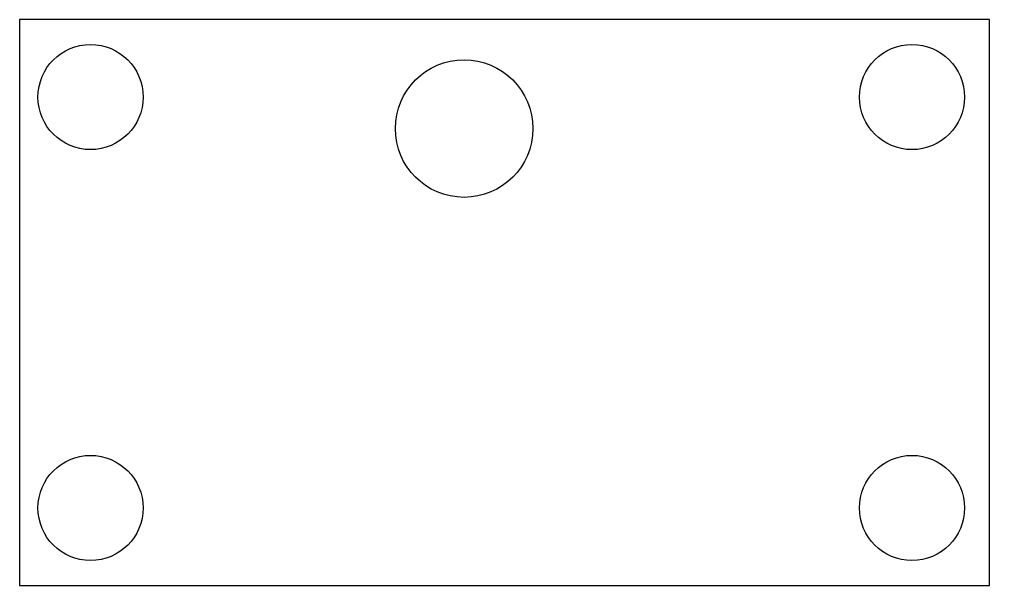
# Model space of a CAD drawing. Header units: millimetres. Extents: x -30 to 30, y -17.5 to 17.5.
import ezdxf

# ---------------------------------------------------------------- set-up
doc = ezdxf.new("R2010")
doc.units = ezdxf.units.MM

msp = doc.modelspace()

# ---------------------------------------------------------------- linework, layer by layer
at = {"color": 7, "linetype": 'Continuous', "lineweight": 25}
for p, q in [((-30, 17.5), (-30, -17.5)), ((30, 17.5), (-30, 17.5)), ((30, -17.5), (30, 17.5)), ((-30, -17.5), (30, -17.5))]:
    msp.add_line(p, q, dxfattribs=at)
for centre, radius in [((-25.6, 12.7), 3.25), ((25.2, 12.7), 3.25), ((-2.5, 10.75), 4.25), ((-25.6, -12.7), 3.25), ((25.2, -12.7), 3.25)]:
    msp.add_circle(centre, radius, dxfattribs=at)

doc.saveas('drawing.dxf')
